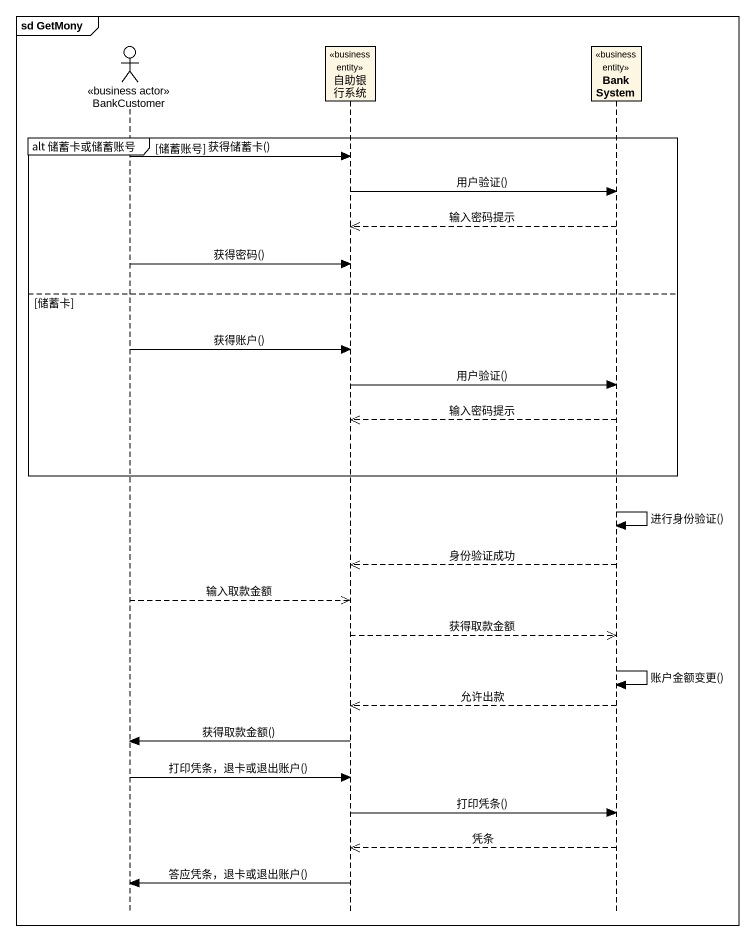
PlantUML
@startuml
mainframe sd GetMony
hide footbox
actor BankCustomer <<business actor>>
participant 自助银行系统 <<business entity>>
participant BankSystem <<business entity>>

group alt 储蓄卡或储蓄账号 [储蓄账号]
  BankCustomer -> 自助银行系统 : 获得储蓄卡()
  自助银行系统 -> BankSystem : 用户验证()
  BankSystem -->> 自助银行系统 : 输入密码提示
  BankCustomer -> 自助银行系统 : 获得密码()
else 储蓄卡
  BankCustomer -> 自助银行系统 : 获得账户()
  自助银行系统 -> BankSystem : 用户验证()
  BankSystem -->> 自助银行系统 : 输入密码提示
end
BankSystem -> BankSystem : 进行身份验证()
BankSystem -->> 自助银行系统 : 身份验证成功
BankCustomer -->> 自助银行系统 : 输入取款金额
自助银行系统 -->> BankSystem : 获得取款金额
BankSystem -> BankSystem : 账户金额变更()
BankSystem -->> 自助银行系统 : 允许出款
自助银行系统 -> BankCustomer : 获得取款金额()
BankCustomer -> 自助银行系统 : 打印凭条，退卡或退出账户()
自助银行系统 -> BankSystem : 打印凭条()
BankSystem -->> 自助银行系统 : 凭条
自助银行系统 -> BankCustomer : 答应凭条，退卡或退出账户()
@enduml
